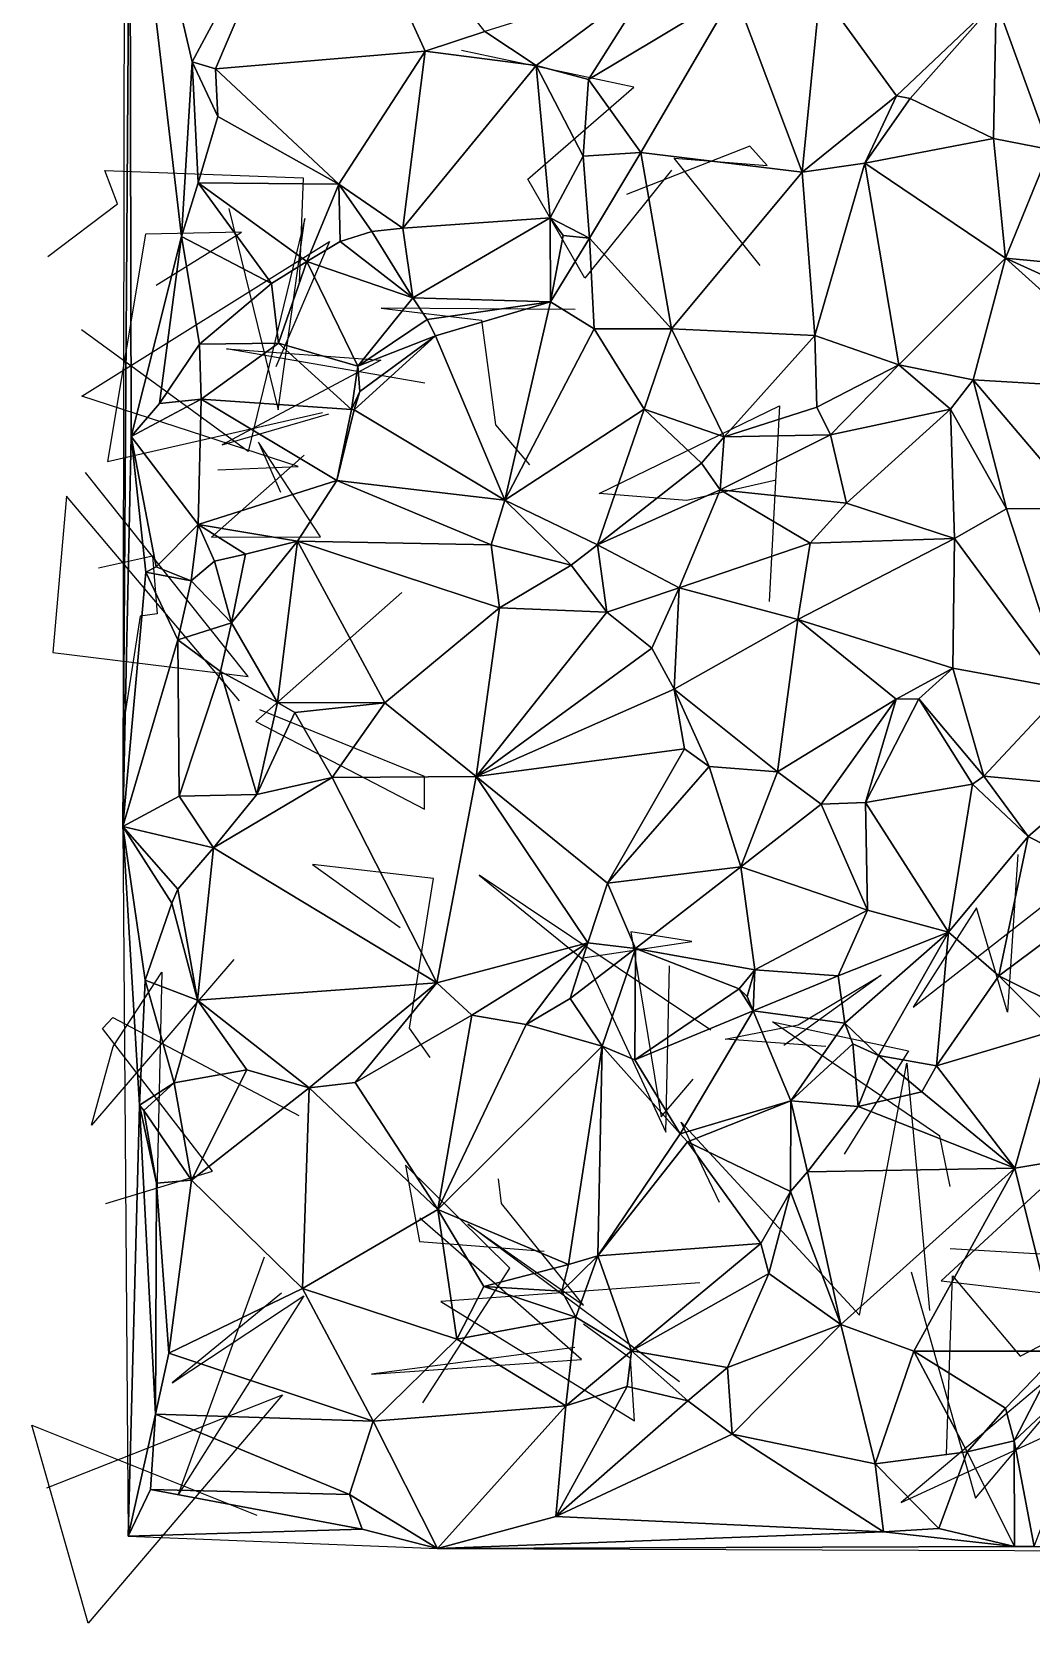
# Model space of a CAD drawing. Header units: metres. Extents: x -15.8 to 15.6, y -15.7 to 15.8.
# Drawn here: x -15.64 to -8.57, y -15.45 to -4.18 of the extents above; entities that cross this region are included whole.
import ezdxf

# ---------------------------------------------------------------- set-up
doc = ezdxf.new("R2010")
doc.units = ezdxf.units.M
doc.layers.add('CRACKS', color=1, linetype='Continuous')
doc.layers.add('STREET_MESH', color=7, linetype='Continuous')

msp = doc.modelspace()

# ---------------------------------------------------------------- linework, layer by layer
at = {"layer": 'CRACKS'}
for points in [[(-11.112, -5.16, 0.1), (-11.727, -5.925, 0.1), (-12.13, -5.225, 0.1), (-11.379, -4.573, 0.1), (-12.6, -4.313, 0.1)], [(-10.485, -5.836, 0.1), (-11.094, -5.075, 0.1), (-10.436, -5.127, 0.1), (-10.558, -4.99, 0.1), (-11.432, -5.332, 0.1)], [(-15.53, -5.773, 0.1), (-15.036, -5.399, 0.1), (-15.126, -5.164, 0.1), (-13.722, -5.216, 0.1), (-13.75, -5.96, 0.1)], [(-14.247, -5.433, 0.1), (-13.897, -6.858, 0.1), (-13.71, -5.503, 0.1), (-14.11, -7.154, 0.1), (-15.291, -6.292, 0.1)], [(-14.761, -5.974, 0.1), (-14.157, -5.6, 0.1), (-14.837, -5.615, 0.1), (-15.106, -7.224, 0.1), (-13.585, -6.878, 0.1)], [(-14.325, -7.283, 0.1), (-13.756, -7.26, 0.1), (-15.289, -6.762, 0.1), (-13.534, -5.665, 0.1), (-13.914, -6.553, 0.1)], [(-11.794, -6.147, 0.1), (-13.169, -6.138, 0.1), (-12.458, -6.222, 0.1), (-12.359, -6.964, 0.1), (-12.119, -7.248, 0.1)], [(-12.859, -6.669, 0.1), (-14.264, -6.427, 0.1), (-13.17, -6.506, 0.1), (-14.295, -7.106, 0.1), (-13.539, -6.887, 0.1)], [(-10.372, -7.356, 0.1), (-11.004, -7.501, 0.1), (-11.625, -7.451, 0.1), (-10.348, -6.829, 0.1), (-10.421, -8.215, 0.1)], [(-13.715, -7.178, 0.1), (-14.371, -7.759, 0.1), (-13.599, -7.757, 0.1), (-14.038, -7.088, 0.1), (-13.881, -7.44, 0.1)], [(-14.172, -8.92, 0.1), (-15.398, -7.469, 0.1), (-15.493, -8.577, 0.1), (-14.11, -8.746, 0.1), (-15.262, -7.302, 0.1)], [(-15.17, -7.978, 0.1), (-14.789, -7.892, 0.1), (-14.755, -8.302, 0.1), (-14.876, -8.32, 0.1), (-14.999, -9.109, 0.1)], [(-13.022, -8.151, 0.1), (-14.056, -9.066, 0.1), (-12.863, -9.686, 0.1), (-12.862, -9.456, 0.1), (-14.028, -8.983, 0.1)], [(-8.661, -10.007, 0.1), (-8.734, -11.124, 0.1), (-8.954, -10.385, 0.1), (-9.401, -11.088, 0.1), (-8.279, -10.211, 0.1)], [(-12.821, -11.446, 0.1), (-12.968, -11.238, 0.1), (-12.799, -10.178, 0.1), (-13.656, -10.079, 0.1), (-13.034, -10.524, 0.1)], [(-10.834, -11.251, 0.1), (-12.475, -10.154, 0.1), (-11.711, -10.775, 0.1), (-11.154, -11.973, 0.1), (-11.126, -10.796, 0.1)], [(-11.741, -10.738, 0.1), (-10.968, -10.624, 0.1), (-11.4, -10.556, 0.1), (-11.186, -11.866, 0.1), (-10.96, -11.598, 0.1)], [(-14.213, -10.752, 0.1), (-15.22, -11.925, 0.1), (-15.066, -11.366, 0.1), (-14.722, -10.84, 0.1), (-14.76, -12.525, 0.1)], [(-10.019, -11.368, 0.1), (-10.732, -11.316, 0.1), (-10.215, -11.213, 0.1), (-9.629, -10.861, 0.1), (-10.318, -11.359, 0.1)], [(-15.118, -12.48, 0.1), (-14.364, -12.249, 0.1), (-15.142, -11.239, 0.1), (-15.07, -11.161, 0.1), (-13.752, -11.856, 0.1)], [(-9.139, -12.358, 0.1), (-9.214, -12.001, 0.1), (-10.398, -11.192, 0.1), (-9.435, -11.398, 0.1), (-9.891, -12.13, 0.1)], [(-10.772, -12.473, 0.1), (-11.045, -11.902, 0.1), (-9.782, -13.269, 0.1), (-9.447, -11.485, 0.1), (-9.285, -13.236, 0.1)], [(-12.874, -13.89, 0.1), (-12.258, -12.937, 0.1), (-12.996, -12.208, 0.1), (-12.897, -12.747, 0.1), (-12.015, -12.817, 0.1)], [(-11.057, -13.741, 0.1), (-12.556, -12.625, 0.1), (-11.736, -13.198, 0.1), (-12.316, -12.478, 0.1), (-12.337, -12.305, 0.1)], [(-9.139, -12.798, 0.1), (-7.813, -12.876, 0.1), (-8.507, -12.385, 0.1), (-9.203, -13.026, 0.1), (-8.093, -13.156, 0.1)], [(-11.798, -13.499, 0.1), (-13.237, -13.688, 0.1), (-11.75, -13.583, 0.1), (-12.221, -13.171, 0.1), (-12.894, -12.582, 0.1)], [(-13.874, -13.113, 0.1), (-14.649, -13.75, 0.1), (-13.716, -13.134, 0.1), (-14.603, -14.537, 0.1), (-13.996, -12.857, 0.1)], [(-9.165, -14.255, 0.1), (-9.123, -12.991, 0.1), (-8.643, -13.561, 0.1), (-8.298, -13.382, 0.1), (-7.869, -12.873, 0.1)], [(-10.912, -13.04, 0.1), (-12.746, -13.174, 0.1), (-11.375, -14.019, 0.1), (-11.404, -13.576, 0.1), (-11.736, -13.333, 0.1)], [(-9.415, -12.962, 0.1), (-8.96, -14.566, 0.1), (-7.763, -13.144, 0.1), (-9.486, -14.596, 0.1), (-7.961, -13.896, 0.1)], [(-15.536, -14.493, 0.1), (-13.867, -13.833, 0.1), (-15.244, -15.451, 0.1), (-15.642, -14.049, 0.1), (-14.05, -14.686, 0.1)]]:
    msp.add_polyline3d(points, dxfattribs=at)
at = {"layer": 'STREET_MESH'}
for points in [[(-14.949, -2.508), (-14.96, 14.885), (-14.999, -9.81)], [(-14.939, -7.047), (-14.949, -2.508), (-14.999, -9.81)], [(-14.949, -2.508), (-14.939, -7.047), (-14.583, -5.63)], [(-14.508, -4.393), (-14.949, -2.508), (-14.583, -5.63)], [(-14.508, -4.393), (-13.596, -2.693), (-14.949, -2.508)], [(-13.596, -2.693), (-14.508, -4.393), (-14.341, -4.442)], [(-12.858, -4.318), (-13.596, -2.693), (-14.341, -4.442)], [(-12.858, -4.318), (-12.434, -4.179), (-13.596, -2.693)], [(-11.252, -3.808), (-12.434, -4.179), (-12.071, -4.42)], [(-11.701, -4.518), (-11.252, -3.808), (-12.071, -4.42)], [(-11.252, -3.808), (-11.701, -4.518), (-10.667, -3.898)], [(-8.157, -3.805), (-8.814, -3.967), (-8.433, -5.015)], [(-11.701, -4.518), (-11.329, -5.036), (-10.667, -3.898)], [(-11.329, -5.036), (-10.187, -5.174), (-10.667, -3.898)], [(-10.187, -5.174), (-10.06, -3.887), (-10.667, -3.898)], [(-9.519, -4.635), (-10.06, -3.887), (-10.187, -5.174)], [(-10.06, -3.887), (-9.519, -4.635), (-8.814, -3.967)], [(-9.519, -4.635), (-9.423, -4.652), (-8.814, -3.967)], [(-8.814, -3.967), (-9.423, -4.652), (-8.832, -4.937)], [(-8.433, -5.015), (-8.814, -3.967), (-8.832, -4.937)], [(-12.434, -4.179), (-12.858, -4.318), (-12.071, -4.42)], [(-14.464, -5.251), (-14.508, -4.393), (-14.583, -5.63)], [(-14.508, -4.393), (-14.325, -4.78), (-14.341, -4.442)], [(-14.464, -5.251), (-14.325, -4.78), (-14.508, -4.393)], [(-13.469, -5.26), (-12.858, -4.318), (-14.341, -4.442)], [(-12.858, -4.318), (-13.469, -5.26), (-13.015, -5.572)], [(-12.071, -4.42), (-12.858, -4.318), (-13.015, -5.572)], [(-14.325, -4.78), (-13.469, -5.26), (-14.341, -4.442)], [(-11.973, -5.499), (-12.071, -4.42), (-13.015, -5.572)], [(-11.973, -5.499), (-11.739, -5.062), (-12.071, -4.42)], [(-11.739, -5.062), (-11.701, -4.518), (-12.071, -4.42)], [(-11.329, -5.036), (-11.701, -4.518), (-11.739, -5.062)], [(-9.519, -4.635), (-10.187, -5.174), (-9.745, -5.112)], [(-9.423, -4.652), (-9.519, -4.635), (-9.745, -5.112)], [(-9.423, -4.652), (-9.745, -5.112), (-8.832, -4.937)], [(-14.325, -4.78), (-14.464, -5.251), (-13.469, -5.26)], [(-9.745, -5.112), (-8.749, -5.784), (-8.832, -4.937)], [(-8.749, -5.784), (-8.433, -5.015), (-8.832, -4.937)], [(-11.973, -5.499), (-11.694, -5.643), (-11.739, -5.062)], [(-11.694, -5.643), (-11.329, -5.036), (-11.739, -5.062)], [(-11.694, -5.643), (-11.113, -6.285), (-11.329, -5.036)], [(-11.113, -6.285), (-10.187, -5.174), (-11.329, -5.036)], [(-7.073, -5.943), (-8.433, -5.015), (-8.749, -5.784)], [(-10.097, -6.332), (-10.187, -5.174), (-11.113, -6.285)], [(-10.187, -5.174), (-10.097, -6.332), (-9.745, -5.112)], [(-10.097, -6.332), (-9.504, -6.54), (-9.745, -5.112)], [(-9.745, -5.112), (-9.504, -6.54), (-8.749, -5.784)], [(-13.945, -5.963), (-14.464, -5.251), (-14.583, -5.63)], [(-14.464, -5.251), (-13.694, -5.808), (-13.469, -5.26)], [(-13.945, -5.963), (-13.694, -5.808), (-14.464, -5.251)], [(-13.694, -5.808), (-13.458, -5.665), (-13.469, -5.26)], [(-13.469, -5.26), (-13.235, -5.596), (-13.015, -5.572)], [(-13.458, -5.665), (-13.235, -5.596), (-13.469, -5.26)], [(-12.944, -6.064), (-11.973, -5.499), (-13.015, -5.572)], [(-12.944, -6.064), (-11.97, -6.092), (-11.973, -5.499)], [(-11.973, -5.499), (-11.97, -6.092), (-11.88, -5.624)], [(-11.694, -5.643), (-11.973, -5.499), (-11.88, -5.624)], [(-14.939, -7.047), (-14.739, -6.812), (-14.583, -5.63)], [(-14.739, -6.812), (-14.455, -6.392), (-14.583, -5.63)], [(-14.455, -6.392), (-13.945, -5.963), (-14.583, -5.63)], [(-12.944, -6.064), (-13.235, -5.596), (-13.458, -5.665)], [(-13.235, -5.596), (-12.944, -6.064), (-13.015, -5.572)], [(-11.97, -6.092), (-11.694, -5.643), (-11.88, -5.624)], [(-12.944, -6.064), (-13.458, -5.665), (-13.694, -5.808)], [(-11.694, -5.643), (-11.97, -6.092), (-11.66, -6.284)], [(-11.113, -6.285), (-11.694, -5.643), (-11.66, -6.284)], [(-13.896, -6.386), (-13.694, -5.808), (-13.945, -5.963)], [(-13.896, -6.386), (-13.334, -6.549), (-13.694, -5.808)], [(-13.334, -6.549), (-12.944, -6.064), (-13.694, -5.808)], [(-9.504, -6.54), (-8.977, -6.645), (-8.749, -5.784)], [(-8.977, -6.645), (-7.706, -6.721), (-8.749, -5.784)], [(-7.279, -6.451), (-7.073, -5.943), (-8.749, -5.784)], [(-7.706, -6.721), (-7.279, -6.451), (-8.749, -5.784)], [(-14.455, -6.392), (-13.896, -6.386), (-13.945, -5.963)], [(-12.842, -6.218), (-12.944, -6.064), (-13.334, -6.549)], [(-11.97, -6.092), (-12.944, -6.064), (-12.842, -6.218)], [(-11.97, -6.092), (-12.842, -6.218), (-12.784, -6.335)], [(-11.97, -6.092), (-12.784, -6.335), (-12.292, -7.498)], [(-11.66, -6.284), (-11.97, -6.092), (-12.292, -7.498)], [(-12.784, -6.335), (-12.842, -6.218), (-13.334, -6.549)], [(-11.306, -6.854), (-11.66, -6.284), (-12.292, -7.498)], [(-11.113, -6.285), (-11.66, -6.284), (-11.306, -6.854)], [(-10.741, -7.05), (-11.113, -6.285), (-11.306, -6.854)], [(-10.097, -6.332), (-11.113, -6.285), (-10.741, -7.05)], [(-14.455, -6.392), (-14.739, -6.812), (-14.444, -6.782)], [(-13.896, -6.386), (-14.455, -6.392), (-14.444, -6.782)], [(-13.378, -6.856), (-13.896, -6.386), (-14.444, -6.782)], [(-13.896, -6.386), (-13.378, -6.856), (-13.334, -6.549)], [(-12.292, -7.498), (-12.784, -6.335), (-13.36, -6.859)], [(-12.784, -6.335), (-13.32, -6.729), (-13.36, -6.859)], [(-13.32, -6.729), (-12.784, -6.335), (-13.334, -6.549)], [(-10.097, -6.332), (-10.741, -7.05), (-10.084, -6.839)], [(-9.504, -6.54), (-10.097, -6.332), (-10.084, -6.839)], [(-13.378, -6.856), (-13.32, -6.729), (-13.334, -6.549)], [(-9.988, -7.034), (-9.504, -6.54), (-10.084, -6.839)], [(-9.504, -6.54), (-9.988, -7.034), (-9.138, -6.853)], [(-9.504, -6.54), (-9.138, -6.853), (-8.977, -6.645)], [(-8.977, -6.645), (-9.138, -6.853), (-8.741, -7.558)], [(-8.204, -7.554), (-8.977, -6.645), (-8.741, -7.558)], [(-8.204, -7.554), (-7.706, -6.721), (-8.977, -6.645)], [(-13.32, -6.729), (-13.378, -6.856), (-13.36, -6.859)], [(-14.444, -6.782), (-14.739, -6.812), (-14.939, -7.047)], [(-14.465, -7.67), (-14.444, -6.782), (-14.939, -7.047)], [(-14.465, -7.67), (-13.482, -7.359), (-14.444, -6.782)], [(-13.482, -7.359), (-13.378, -6.856), (-14.444, -6.782)], [(-13.378, -6.856), (-13.482, -7.359), (-13.36, -6.859)], [(-13.482, -7.359), (-12.292, -7.498), (-13.36, -6.859)], [(-11.637, -7.813), (-11.306, -6.854), (-12.292, -7.498)], [(-11.637, -7.813), (-10.901, -7.236), (-11.306, -6.854)], [(-10.901, -7.236), (-10.741, -7.05), (-11.306, -6.854)], [(-10.741, -7.05), (-9.988, -7.034), (-10.084, -6.839)], [(-9.138, -6.853), (-9.988, -7.034), (-9.873, -7.518)], [(-9.109, -7.77), (-9.138, -6.853), (-9.873, -7.518)], [(-9.138, -6.853), (-9.109, -7.77), (-8.741, -7.558)], [(-14.834, -8.008), (-14.939, -7.047), (-14.999, -9.81)], [(-14.834, -8.008), (-14.762, -7.969), (-14.939, -7.047)], [(-14.762, -7.969), (-14.465, -7.67), (-14.939, -7.047)], [(-10.741, -7.05), (-10.901, -7.236), (-10.769, -7.424)], [(-9.873, -7.518), (-9.988, -7.034), (-10.769, -7.424)], [(-9.988, -7.034), (-10.741, -7.05), (-10.769, -7.424)], [(-10.901, -7.236), (-11.637, -7.813), (-10.769, -7.424)], [(-13.482, -7.359), (-14.465, -7.67), (-13.761, -7.789)], [(-12.391, -7.813), (-13.482, -7.359), (-13.761, -7.789)], [(-13.482, -7.359), (-12.391, -7.813), (-12.292, -7.498)], [(-11.637, -7.813), (-11.058, -8.119), (-10.769, -7.424)], [(-11.058, -8.119), (-10.132, -7.802), (-10.769, -7.424)], [(-10.132, -7.802), (-9.873, -7.518), (-10.769, -7.424)], [(-12.391, -7.813), (-11.823, -7.957), (-12.292, -7.498)], [(-11.823, -7.957), (-11.637, -7.813), (-12.292, -7.498)], [(-10.132, -7.802), (-9.109, -7.77), (-9.873, -7.518)], [(-9.109, -7.77), (-8.323, -8.834), (-8.741, -7.558)], [(-8.323, -8.834), (-8.204, -7.554), (-8.741, -7.558)], [(-14.465, -7.67), (-14.762, -7.969), (-14.515, -8.07)], [(-14.465, -7.67), (-14.515, -8.07), (-14.35, -7.93)], [(-14.13, -7.88), (-14.465, -7.67), (-14.35, -7.93)], [(-14.465, -7.67), (-14.13, -7.88), (-13.761, -7.789)], [(-9.121, -8.687), (-9.109, -7.77), (-10.218, -8.344)], [(-9.109, -7.77), (-10.132, -7.802), (-10.218, -8.344)], [(-8.323, -8.834), (-9.109, -7.77), (-9.121, -8.687)], [(-14.13, -7.88), (-14.35, -7.93), (-14.228, -8.367)], [(-14.228, -8.367), (-13.902, -8.93), (-13.761, -7.789)], [(-14.13, -7.88), (-14.228, -8.367), (-13.761, -7.789)], [(-13.902, -8.93), (-13.142, -8.934), (-13.761, -7.789)], [(-12.391, -7.813), (-13.761, -7.789), (-12.331, -8.261)], [(-13.761, -7.789), (-13.142, -8.934), (-12.331, -8.261)], [(-11.823, -7.957), (-12.391, -7.813), (-12.331, -8.261)], [(-11.637, -7.813), (-11.823, -7.957), (-11.571, -8.29)], [(-11.058, -8.119), (-11.637, -7.813), (-11.571, -8.29)], [(-10.132, -7.802), (-11.058, -8.119), (-10.218, -8.344)], [(-14.515, -8.07), (-14.762, -7.969), (-14.834, -8.008)], [(-14.35, -7.93), (-14.515, -8.07), (-14.228, -8.367)], [(-11.571, -8.29), (-11.823, -7.957), (-12.331, -8.261)], [(-14.609, -8.487), (-14.834, -8.008), (-14.999, -9.81)], [(-14.515, -8.07), (-14.834, -8.008), (-14.609, -8.487)], [(-14.228, -8.367), (-14.515, -8.07), (-14.609, -8.487)], [(-11.252, -8.547), (-11.058, -8.119), (-11.571, -8.29)], [(-11.058, -8.119), (-11.252, -8.547), (-11.094, -8.836)], [(-11.058, -8.119), (-11.094, -8.836), (-10.218, -8.344)], [(-13.142, -8.934), (-12.495, -9.455), (-12.331, -8.261)], [(-12.495, -9.455), (-11.571, -8.29), (-12.331, -8.261)], [(-12.495, -9.455), (-11.252, -8.547), (-11.571, -8.29)], [(-14.228, -8.367), (-14.609, -8.487), (-14.307, -8.711)], [(-13.902, -8.93), (-14.228, -8.367), (-14.307, -8.711)], [(-10.218, -8.344), (-11.094, -8.836), (-10.362, -9.422)], [(-9.522, -8.906), (-10.218, -8.344), (-10.362, -9.422)], [(-9.522, -8.906), (-9.121, -8.687), (-10.218, -8.344)], [(-14.599, -9.595), (-14.609, -8.487), (-14.999, -9.81)], [(-14.609, -8.487), (-14.599, -9.595), (-14.307, -8.711)], [(-11.252, -8.547), (-12.495, -9.455), (-11.094, -8.836)], [(-14.599, -9.595), (-14.048, -9.582), (-14.307, -8.711)], [(-14.048, -9.582), (-13.902, -8.93), (-14.307, -8.711)], [(-9.522, -8.906), (-9.362, -8.905), (-9.121, -8.687)], [(-9.362, -8.905), (-8.901, -9.452), (-9.121, -8.687)], [(-8.901, -9.452), (-8.323, -8.834), (-9.121, -8.687)], [(-11.094, -8.836), (-12.495, -9.455), (-11.021, -9.258)], [(-11.094, -8.836), (-10.846, -9.385), (-10.362, -9.422)], [(-10.846, -9.385), (-11.094, -8.836), (-11.021, -9.258)], [(-8.323, -8.834), (-8.901, -9.452), (-8.173, -9.52)], [(-13.78, -9.002), (-13.902, -8.93), (-14.048, -9.582)], [(-13.78, -9.002), (-14.048, -9.582), (-13.516, -9.462)], [(-13.902, -8.93), (-13.78, -9.002), (-13.142, -8.934)], [(-13.142, -8.934), (-13.78, -9.002), (-13.516, -9.462)], [(-12.495, -9.455), (-13.142, -8.934), (-13.516, -9.462)], [(-10.053, -9.651), (-9.522, -8.906), (-10.362, -9.422)], [(-9.522, -8.906), (-10.053, -9.651), (-9.74, -9.639)], [(-9.362, -8.905), (-9.74, -9.639), (-8.981, -9.51)], [(-9.362, -8.905), (-9.522, -8.906), (-9.74, -9.639)], [(-8.901, -9.452), (-9.362, -8.905), (-8.981, -9.51)], [(-12.495, -9.455), (-11.565, -10.211), (-11.021, -9.258)], [(-11.565, -10.211), (-10.846, -9.385), (-11.021, -9.258)], [(-14.357, -9.961), (-12.775, -10.916), (-13.516, -9.462)], [(-14.048, -9.582), (-14.357, -9.961), (-13.516, -9.462)], [(-12.775, -10.916), (-12.495, -9.455), (-13.516, -9.462)], [(-12.495, -9.455), (-12.775, -10.916), (-11.706, -10.634)], [(-11.565, -10.211), (-12.495, -9.455), (-11.706, -10.634)], [(-11.565, -10.211), (-10.623, -10.095), (-10.846, -9.385)], [(-10.846, -9.385), (-10.623, -10.095), (-10.362, -9.422)], [(-10.623, -10.095), (-10.053, -9.651), (-10.362, -9.422)], [(-8.901, -9.452), (-8.981, -9.51), (-8.588, -9.88)], [(-8.173, -9.52), (-8.901, -9.452), (-8.588, -9.88)], [(-9.74, -9.639), (-9.152, -10.558), (-8.981, -9.51)], [(-8.981, -9.51), (-9.152, -10.558), (-8.588, -9.88)], [(-7.924, -10.217), (-8.173, -9.52), (-8.588, -9.88)], [(-14.357, -9.961), (-14.599, -9.595), (-14.999, -9.81)], [(-14.599, -9.595), (-14.357, -9.961), (-14.048, -9.582)], [(-10.623, -10.095), (-9.726, -10.402), (-10.053, -9.651)], [(-10.053, -9.651), (-9.726, -10.402), (-9.74, -9.639)], [(-9.74, -9.639), (-9.726, -10.402), (-9.152, -10.558)], [(-14.96, -14.834), (-14.879, -11.783), (-14.999, -9.81)], [(-14.879, -11.783), (-14.84, -10.897), (-14.999, -9.81)], [(-14.609, -10.252), (-14.357, -9.961), (-14.999, -9.81)], [(-14.84, -10.897), (-14.652, -10.353), (-14.999, -9.81)], [(-14.652, -10.353), (-14.609, -10.252), (-14.999, -9.81)], [(-9.152, -10.558), (-8.795, -10.866), (-8.588, -9.88)], [(-8.795, -10.866), (-7.924, -10.217), (-8.588, -9.88)], [(-14.469, -11.04), (-14.357, -9.961), (-14.609, -10.252)], [(-14.357, -9.961), (-14.469, -11.04), (-12.775, -10.916)], [(-11.565, -10.211), (-11.368, -10.673), (-10.623, -10.095)], [(-11.368, -10.673), (-10.523, -10.825), (-10.623, -10.095)], [(-10.623, -10.095), (-10.523, -10.825), (-9.726, -10.402)], [(-14.652, -10.353), (-14.469, -11.04), (-14.609, -10.252)], [(-11.368, -10.673), (-11.565, -10.211), (-11.706, -10.634)], [(-7.924, -10.217), (-8.795, -10.866), (-8.312, -11.108)], [(-14.469, -11.04), (-14.652, -10.353), (-14.84, -10.897)], [(-9.726, -10.402), (-10.523, -10.825), (-9.933, -10.867)], [(-9.152, -10.558), (-9.726, -10.402), (-9.933, -10.867)], [(-9.886, -11.203), (-9.152, -10.558), (-9.933, -10.867)], [(-9.886, -11.203), (-9.648, -11.432), (-9.152, -10.558)], [(-9.648, -11.432), (-9.236, -11.505), (-9.152, -10.558)], [(-9.236, -11.505), (-8.795, -10.866), (-9.152, -10.558)], [(-12.775, -10.916), (-12.527, -11.146), (-11.706, -10.634)], [(-11.706, -10.634), (-12.527, -11.146), (-12.141, -11.211)], [(-11.83, -11.028), (-11.706, -10.634), (-12.141, -11.211)], [(-11.83, -11.028), (-11.368, -10.673), (-11.706, -10.634)], [(-11.368, -10.673), (-11.83, -11.028), (-11.604, -11.364)], [(-11.372, -11.462), (-11.368, -10.673), (-11.604, -11.364)], [(-10.633, -10.958), (-11.368, -10.673), (-11.372, -11.462)], [(-10.633, -10.958), (-10.523, -10.825), (-11.368, -10.673)], [(-14.84, -10.897), (-14.879, -11.783), (-14.635, -11.625)], [(-14.469, -11.04), (-14.84, -10.897), (-14.635, -11.625)], [(-14.469, -11.04), (-13.678, -11.66), (-12.775, -10.916)], [(-12.775, -10.916), (-13.678, -11.66), (-13.353, -11.621)], [(-12.527, -11.146), (-12.775, -10.916), (-13.353, -11.621)], [(-10.578, -11.012), (-10.523, -10.825), (-10.633, -10.958)], [(-10.523, -10.825), (-10.578, -11.012), (-10.534, -11.115)], [(-10.523, -10.825), (-10.534, -11.115), (-9.933, -10.867)], [(-10.534, -11.115), (-9.886, -11.203), (-9.933, -10.867)], [(-9.236, -11.505), (-8.406, -11.256), (-8.795, -10.866)], [(-8.795, -10.866), (-8.406, -11.256), (-8.312, -11.108)], [(-14.121, -11.532), (-14.469, -11.04), (-14.635, -11.625)], [(-14.469, -11.04), (-14.121, -11.532), (-13.678, -11.66)], [(-11.604, -11.364), (-11.83, -11.028), (-12.141, -11.211)], [(-10.633, -10.958), (-11.372, -11.462), (-10.534, -11.115)], [(-10.578, -11.012), (-10.633, -10.958), (-10.534, -11.115)], [(-12.768, -12.522), (-12.527, -11.146), (-13.353, -11.621)], [(-12.527, -11.146), (-12.768, -12.522), (-12.141, -11.211)], [(-10.534, -11.115), (-11.372, -11.462), (-11.052, -11.985)], [(-10.268, -11.752), (-10.534, -11.115), (-11.052, -11.985)], [(-10.268, -11.752), (-9.886, -11.203), (-10.534, -11.115)], [(-12.768, -12.522), (-11.604, -11.364), (-12.141, -11.211)], [(-9.83, -11.348), (-9.886, -11.203), (-10.268, -11.752)], [(-9.886, -11.203), (-9.83, -11.348), (-9.648, -11.432)], [(-8.406, -11.256), (-9.236, -11.505), (-8.682, -12.228)], [(-8.229, -12.154), (-8.406, -11.256), (-8.682, -12.228)], [(-11.842, -12.911), (-11.604, -11.364), (-12.768, -12.522)], [(-11.842, -12.911), (-11.634, -12.85), (-11.604, -11.364)], [(-11.604, -11.364), (-11.634, -12.85), (-11.052, -11.985)], [(-11.372, -11.462), (-11.604, -11.364), (-11.052, -11.985)], [(-9.83, -11.348), (-10.268, -11.752), (-9.791, -11.792)], [(-9.648, -11.432), (-9.83, -11.348), (-9.791, -11.792)], [(-9.648, -11.432), (-9.791, -11.792), (-9.34, -11.688)], [(-9.236, -11.505), (-9.648, -11.432), (-9.34, -11.688)], [(-14.512, -12.314), (-14.121, -11.532), (-14.635, -11.625)], [(-13.678, -11.66), (-14.121, -11.532), (-14.512, -12.314)], [(-9.236, -11.505), (-9.34, -11.688), (-8.682, -12.228)], [(-14.879, -11.783), (-14.85, -11.82), (-14.635, -11.625)], [(-14.85, -11.82), (-14.512, -12.314), (-14.635, -11.625)], [(-13.678, -11.66), (-14.512, -12.314), (-13.725, -13.082)], [(-12.768, -12.522), (-13.678, -11.66), (-13.725, -13.082)], [(-13.678, -11.66), (-12.768, -12.522), (-13.353, -11.621)], [(-9.34, -11.688), (-9.791, -11.792), (-8.682, -12.228)], [(-14.766, -13.971), (-14.879, -11.783), (-14.96, -14.834)], [(-14.759, -12.335), (-14.85, -11.82), (-14.879, -11.783)], [(-14.766, -13.971), (-14.759, -12.335), (-14.879, -11.783)], [(-14.512, -12.314), (-14.85, -11.82), (-14.759, -12.335)], [(-10.999, -12.042), (-10.268, -11.752), (-11.052, -11.985)], [(-10.268, -11.752), (-10.999, -12.042), (-10.27, -12.394)], [(-10.149, -12.254), (-10.268, -11.752), (-10.27, -12.394)], [(-10.268, -11.752), (-10.149, -12.254), (-9.791, -11.792)], [(-9.791, -11.792), (-10.149, -12.254), (-8.682, -12.228)], [(-11.634, -12.85), (-10.999, -12.042), (-11.052, -11.985)], [(-10.48, -12.762), (-10.999, -12.042), (-11.634, -12.85)], [(-10.999, -12.042), (-10.48, -12.762), (-10.27, -12.394)], [(-8.359, -13.524), (-8.229, -12.154), (-8.682, -12.228)], [(-9.915, -13.335), (-10.149, -12.254), (-10.27, -12.394)], [(-10.149, -12.254), (-9.915, -13.335), (-8.682, -12.228)], [(-9.915, -13.335), (-9.397, -13.525), (-8.682, -12.228)], [(-9.397, -13.525), (-8.359, -13.524), (-8.682, -12.228)], [(-14.766, -13.971), (-14.673, -13.538), (-14.759, -12.335)], [(-14.673, -13.538), (-14.512, -12.314), (-14.759, -12.335)], [(-14.512, -12.314), (-14.673, -13.538), (-13.725, -13.082)], [(-10.48, -12.762), (-10.424, -12.975), (-10.27, -12.394)], [(-10.424, -12.975), (-9.915, -13.335), (-10.27, -12.394)], [(-12.634, -13.44), (-12.768, -12.522), (-13.725, -13.082)], [(-12.768, -12.522), (-12.634, -13.44), (-12.441, -13.068)], [(-11.842, -12.911), (-12.768, -12.522), (-12.441, -13.068)], [(-10.48, -12.762), (-11.634, -12.85), (-11.397, -13.523)], [(-10.424, -12.975), (-10.48, -12.762), (-11.397, -13.523)], [(-11.89, -13.1), (-11.842, -12.911), (-12.441, -13.068)], [(-11.89, -13.1), (-11.634, -12.85), (-11.842, -12.911)], [(-11.89, -13.1), (-11.79, -13.285), (-11.634, -12.85)], [(-11.634, -12.85), (-11.79, -13.285), (-11.397, -13.523)], [(-12.634, -13.44), (-11.79, -13.285), (-12.441, -13.068)], [(-11.79, -13.285), (-11.89, -13.1), (-12.441, -13.068)], [(-10.717, -13.641), (-10.424, -12.975), (-11.397, -13.523)], [(-10.424, -12.975), (-10.717, -13.641), (-9.915, -13.335)], [(-14.673, -13.538), (-13.225, -14.02), (-13.725, -13.082)], [(-13.225, -14.02), (-12.634, -13.44), (-13.725, -13.082)], [(-11.861, -13.912), (-11.79, -13.285), (-12.634, -13.44)], [(-11.79, -13.285), (-11.861, -13.912), (-11.397, -13.523)], [(-10.717, -13.641), (-10.684, -14.113), (-9.915, -13.335)], [(-10.684, -14.113), (-9.671, -14.323), (-9.915, -13.335)], [(-9.671, -14.323), (-9.397, -13.525), (-9.915, -13.335)], [(-11.861, -13.912), (-12.634, -13.44), (-13.225, -14.02)], [(-11.861, -13.912), (-11.426, -13.775), (-11.397, -13.523)], [(-11.426, -13.775), (-10.998, -13.877), (-11.397, -13.523)], [(-10.998, -13.877), (-10.717, -13.641), (-11.397, -13.523)], [(-9.397, -13.525), (-8.749, -13.929), (-8.359, -13.524)], [(-8.359, -13.524), (-8.749, -13.929), (-8.687, -14.16)], [(-8.359, -13.524), (-8.687, -14.16), (-8.034, -13.548)], [(-14.766, -13.971), (-13.225, -14.02), (-14.673, -13.538)], [(-9.02, -14.238), (-9.397, -13.525), (-9.671, -14.323)], [(-9.397, -13.525), (-9.02, -14.238), (-8.749, -13.929)], [(-8.034, -13.548), (-8.687, -14.16), (-8.545, -14.908)], [(-10.998, -13.877), (-10.684, -14.113), (-10.717, -13.641)], [(-11.426, -13.775), (-11.861, -13.912), (-11.933, -14.696)], [(-10.998, -13.877), (-11.426, -13.775), (-11.933, -14.696)], [(-14.801, -14.505), (-14.766, -13.971), (-14.96, -14.834)], [(-14.766, -13.971), (-14.801, -14.505), (-13.392, -14.539)], [(-13.225, -14.02), (-14.766, -13.971), (-13.392, -14.539)], [(-11.861, -13.912), (-13.225, -14.02), (-12.769, -14.922)], [(-11.861, -13.912), (-12.769, -14.922), (-11.933, -14.696)], [(-10.684, -14.113), (-10.998, -13.877), (-11.933, -14.696)], [(-8.749, -13.929), (-9.02, -14.238), (-8.687, -14.16)], [(-13.225, -14.02), (-13.392, -14.539), (-12.769, -14.922)], [(-9.611, -14.805), (-10.684, -14.113), (-11.933, -14.696)], [(-9.671, -14.323), (-10.684, -14.113), (-9.611, -14.805)], [(-8.687, -14.16), (-9.02, -14.238), (-8.685, -14.909)], [(-8.687, -14.16), (-8.685, -14.909), (-8.545, -14.908)], [(-9.02, -14.238), (-9.671, -14.323), (-9.219, -14.781)], [(-9.02, -14.238), (-9.219, -14.781), (-8.685, -14.909)], [(-9.219, -14.781), (-9.671, -14.323), (-9.611, -14.805)], [(-13.303, -14.785), (-14.801, -14.505), (-14.96, -14.834)], [(-14.801, -14.505), (-13.303, -14.785), (-13.392, -14.539)], [(-13.392, -14.539), (-13.303, -14.785), (-12.769, -14.922)], [(-12.769, -14.922), (-9.611, -14.805), (-11.933, -14.696)], [(-12.769, -14.922), (-13.303, -14.785), (-14.96, -14.834)], [(-8.685, -14.909), (-9.611, -14.805), (-12.769, -14.922)], [(-9.219, -14.781), (-9.611, -14.805), (-8.685, -14.909)], [(4.94, -14.984), (-8.685, -14.909), (-12.769, -14.922)], [(-8.545, -14.908), (-8.685, -14.909), (4.94, -14.984)]]:
    msp.add_3dface(points, dxfattribs=at)

doc.saveas('drawing.dxf')
